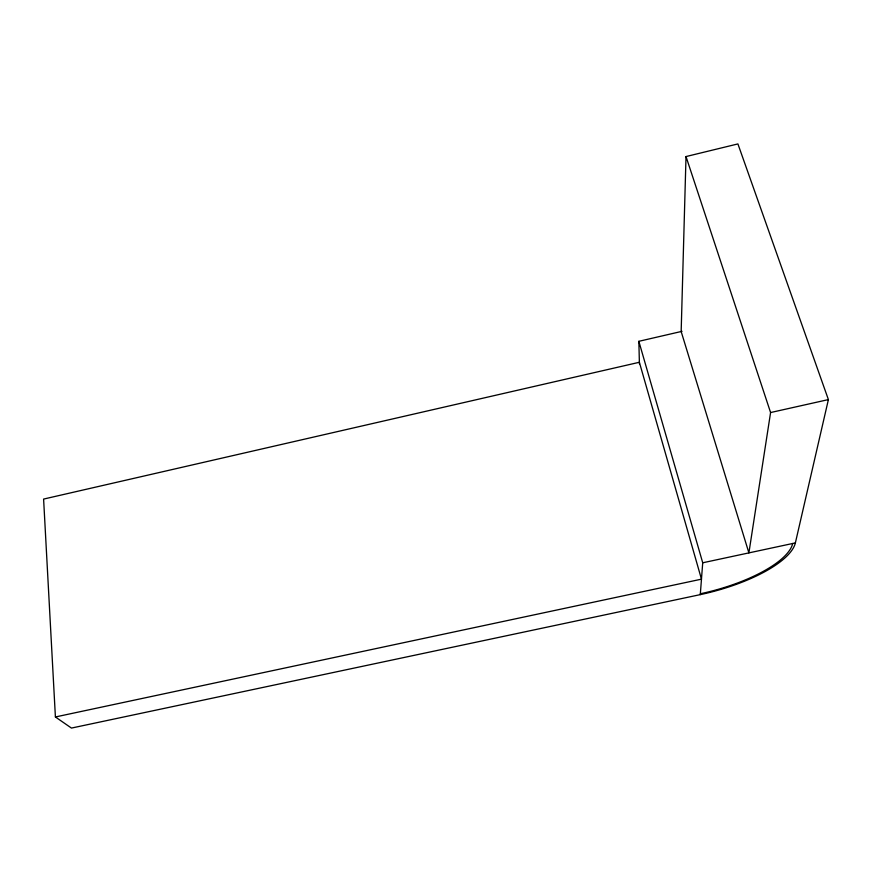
<?xml version="1.0" encoding="UTF-8"?>
<svg xmlns="http://www.w3.org/2000/svg" width="872" height="872" viewBox="0 0 872 872"><rect width="100%" height="100%" fill="white"/><g stroke="black" fill="none" stroke-linecap="round" stroke-linejoin="round"><path stroke-width="1.31" d="M686.013 156.557L681.163 331.524L748.895 552.881L770.586 412.543L686.013 156.557L737.908 143.924L828.4 399.594L795.373 542.918A94.874 32.351 -14.4 0 1 700.281 594.628L71.45 728.076L55.405 716.969L43.6 499.078L639.372 362.272L701.47 579.161L55.405 716.969M700.281 594.628L702.723 562.789L638.849 341.312L682.035 331.327M770.586 412.543L828.4 399.594M702.723 562.789L795.373 542.918M638.849 341.312L639.416 363.831M792.713 543.485A92.149 31.425 -14.4 0 1 700.347 593.767"/></g></svg>
